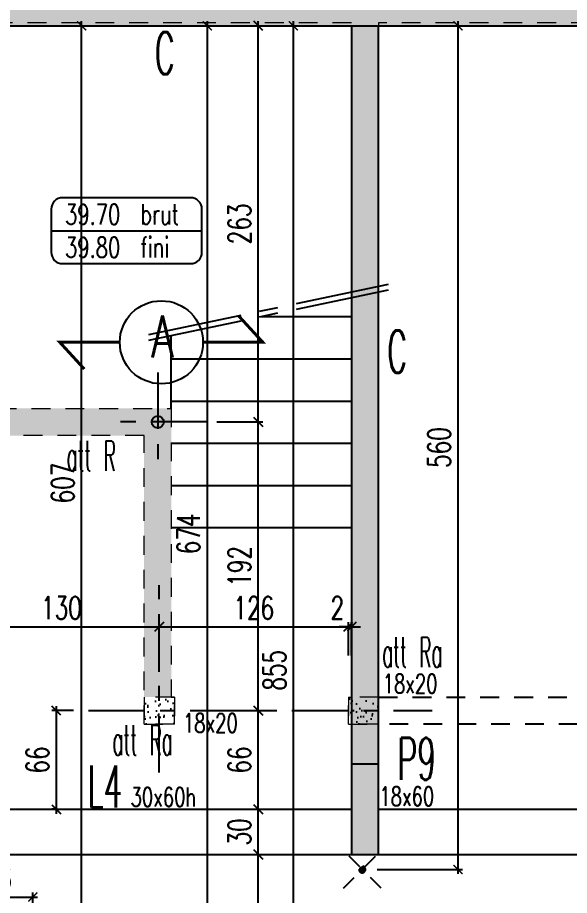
# Model space of a CAD drawing. Extents: x 308 to 787, y -199 to -146.
# Drawn here: x 359.65 to 363.32, y -168.62 to -162.8 of the extents above; entities that cross this region are included whole.
import ezdxf
from ezdxf.enums import TextEntityAlignment as Align

# ---------------------------------------------------------------- set-up
doc = ezdxf.new("R2010")
doc.units = 0
doc.header["$LTSCALE"] = 0.5
doc.header["$MEASUREMENT"] = 0
for name, pattern in [('AXES', [2, 1.25, -0.25, 0.25, -0.25]), ('AXES2', [1.125, 0.75, -0.125, 0.125, -0.125]), ('CACHE', [0.375, 0.25, -0.125]), ('CONTINU', [0]), ('DISCONTINU2', [0.375, 0.25, -0.125])]:
    doc.linetypes.add(name, pattern=pattern)
doc.layers.get('0').update_dxf_attribs({"linetype": 'CONTINUOUS'})
doc.layers.get('DEFPOINTS').update_dxf_attribs({"linetype": 'CONTINUOUS'})
for name, color, linetype in [('1_AJSA_circulv', 142, 'CONTINUOUS'), ('_ SERTI RESERVATION', 210, 'CACHE'), ('AXES', 6, 'AXES2'), ('COTATION', 7, 'CONTINUOUS'), ('ELFOATTR', 7, 'CONTINUOUS'), ('HABILLAGE', 7, 'CONTINUOUS'), ('MURS', 3, 'CONTINUOUS'), ('PLANCHER', 7, 'CONTINUOUS'), ('POCHAGE', 254, 'CONTINUOUS'), ('POTEAUX', 1, 'CONTINUOUS'), ('POUTRES', 2, 'CONTINUOUS'), ('RAID', 1, 'CONTINUOUS'), ('RDC', 7, 'DISCONTINU2'), ('REPERAGE', 4, 'CONTINUOUS'), ('REPERE-CHAI', 4, 'CONTINUOUS'), ('REPERE-POT', 4, 'CONTINUOUS'), ('REPERE-POUT', 4, 'CONTINUOUS'), ('REPERE-RAID', 4, 'CONTINUOUS'), ('TPFI cloisonsSAAD', 4, 'CONTINUOUS')]:
    doc.layers.add(name, color=color, linetype=linetype)
doc.styles.add('ROMANS8', font='romans.shx', dxfattribs={"width": 0.7})
doc.styles.get("Standard").update_dxf_attribs({"font": 'txt.shx'})
doc.dimstyles.new('COT50 cm', dxfattribs={"dimtxt": 0.15, "dimasz": 0.06, "dimexe": 0.03, "dimexo": 0.1, "dimgap": 0.05, "dimtad": 1, "dimdec": 0, "dimlfac": 100, "dimzin": 0, "dimdsep": 46, "dimtxsty": 'ROMANS8', "dimblk1": 'OBLIQUE', "dimblk2": 'OBLIQUE', "dimsah": 1, "dimcen": 0.03, "dimdle": 0.03, "dimclrt": 1, "dimadec": 0, "dimazin": 0, "dimtfac": 1, "dimtdec": 0, "dimtmove": 0, "dimatfit": 3, "dimfxl": 0, "dimtolj": 1, "dimtzin": 0, "dimlwd": -1, "dimlwe": -1, "dimarcsym": 0})
pattern_1 = [(37.5, (-513.79323, 160.44126), (-0.004409535, 0.134877664), [0, -0.1064, 0, -0.119, 0, -0.11375]), (7.5, (-513.79323, 160.44126), (0.12388437, 0.197550225), [0, -0.0574, 0, -0.0959, 0, -0.03675]), (327.5, (-513.87933, 160.44126), (0.21798993, 0.000396134), [0, -0.035, 0, -0.126, 0, -0.1645]), (317.5, (-513.87933, 160.44126), (0.21042886, 0.06143729), [0, -0.0175, 0, -0.0826, 0, -0.0945])]

# ---------------------------------------------------------------- blocks, each defined once
blk = doc.blocks.new('139')
at = {"layer": 'HABILLAGE', "color": 7}
blk.add_line((-0.6648, 0), (0.6648, 0), dxfattribs=at)
at = {"layer": 'HABILLAGE'}
blk.add_lwpolyline([(-0.5648, -0.291), (0.5648, -0.291, 0.414214), (0.6648, -0.191), (0.6648, 0.191, 0.414214), (0.5648, 0.291), (-0.5648, 0.291, 0.414214), (-0.6648, 0.191), (-0.6648, -0.191, 0.414214)], format="xyb", close=True, dxfattribs=at)
at = {"layer": 'HABILLAGE', "color": 1, "width": 0.7}
for s, p in [('brut', (0.1215, 0.054)), ('fini', (0.1215, -0.237))]:
    blk.add_text(s, height=0.18, dxfattribs=at).set_placement(p)
for tag, p in [('NIVBRUT', (-0.5425, 0.054)), ('NIVFINI', (-0.5425, -0.237))]:
    blk.add_attdef(tag, p, '', height=0.18, dxfattribs=at)
blk = doc.blocks.new('_Oblique')
at = {"layer": 'COTATION', "color": 0, "lineweight": -2}
blk.add_line((-0.5, -0.5), (0.5, 0.5), dxfattribs=at)
blk = doc.blocks.new('*D40')
at = {"layer": 'COTATION', "color": 0, "transparency": 16777216}
for p, q in [((359.2959, -160.371), (359.2959, -160.041)), ((361.8694, -160.371), (361.8694, -160.041)), ((359.2659, -160.071), (361.8994, -160.071))]:
    blk.add_line(p, q, dxfattribs=at)
at = {"layer": 'DEFPOINTS', "color": 0, "transparency": 16777216}
for p in [(361.8694, -160.071), (359.2959, -162.8513), (361.8694, -162.8513)]:
    blk.add_point(p, dxfattribs=at)
at = {"layer": 'COTATION', "color": 0, "transparency": 16777216, "xscale": 0.06, "yscale": 0.06, "zscale": 0.06, "rotation": 180}
blk.add_blockref('_Oblique', (359.2959, -160.071), dxfattribs=at)
at = {"layer": 'COTATION', "color": 0, "transparency": 16777216, "xscale": 0.06, "yscale": 0.06, "zscale": 0.06}
blk.add_blockref('_Oblique', (361.8694, -160.071), dxfattribs=at)
at = {"layer": 'COTATION', "color": 1, "transparency": 16777216, "insert": (360.5826, -159.946), "char_height": 0.15, "attachment_point": 5, "style": 'ROMANS8'}
blk.add_mtext('\\A1;257', dxfattribs=at)
blk = doc.blocks.new('*D41')
at = {"layer": 'COTATION', "color": 0, "transparency": 16777216}
for p, q in [((361.8694, -160.371), (361.8694, -160.041)), ((362.0497, -160.371), (362.0497, -160.041)), ((361.8394, -160.071), (362.0797, -160.071))]:
    blk.add_line(p, q, dxfattribs=at)
at = {"layer": 'DEFPOINTS', "color": 0, "transparency": 16777216}
for p in [(362.0497, -160.071), (361.8694, -162.8513), (362.0497, -162.8513)]:
    blk.add_point(p, dxfattribs=at)
at = {"layer": 'COTATION', "color": 0, "transparency": 16777216, "xscale": 0.06, "yscale": 0.06, "zscale": 0.06, "rotation": 180}
blk.add_blockref('_Oblique', (361.8694, -160.071), dxfattribs=at)
at = {"layer": 'COTATION', "color": 0, "transparency": 16777216, "xscale": 0.06, "yscale": 0.06, "zscale": 0.06}
blk.add_blockref('_Oblique', (362.0497, -160.071), dxfattribs=at)
at = {"layer": 'COTATION', "color": 1, "transparency": 16777216, "insert": (361.9595, -159.946), "char_height": 0.15, "attachment_point": 5, "style": 'ROMANS8'}
blk.add_mtext('\\A1;18', dxfattribs=at)
blk = doc.blocks.new('*D275')
at = {"layer": 'COTATION', "color": 0, "transparency": 16777216}
for p, q in [((361.2505, -173.5163), (361.2505, -168.3213)), ((360.9882, -168.3513), (361.2805, -168.3513)), ((360.8078, -173.4863), (361.2805, -173.4863))]:
    blk.add_line(p, q, dxfattribs=at)
at = {"layer": 'DEFPOINTS', "color": 0, "transparency": 16777216}
for p in [(360.8882, -168.3513), (361.2505, -168.3513), (360.7078, -173.4863)]:
    blk.add_point(p, dxfattribs=at)
at = {"layer": 'COTATION', "color": 0, "transparency": 16777216, "xscale": 0.06, "yscale": 0.06, "zscale": 0.06}
for p, rotation in [((361.2505, -168.3513), 90), ((361.2505, -173.4863), 270)]:
    blk.add_blockref('_Oblique', p, dxfattribs=dict(at, rotation=rotation))
at = {"layer": 'COTATION', "color": 1, "transparency": 16777216, "insert": (361.1255, -170.9188), "char_height": 0.15, "attachment_point": 5, "rotation": 90, "style": 'ROMANS8'}
blk.add_mtext('\\A1;513', dxfattribs=at)
blk = doc.blocks.new('*D276')
at = {"layer": 'COTATION', "color": 0, "transparency": 16777216}
for p, q in [((361.2505, -168.3813), (361.2505, -168.0213)), ((360.9882, -168.0513), (361.2805, -168.0513)), ((360.9882, -168.3513), (361.2805, -168.3513))]:
    blk.add_line(p, q, dxfattribs=at)
at = {"layer": 'DEFPOINTS', "color": 0, "transparency": 16777216}
for p in [(360.8882, -168.0513), (361.2505, -168.0513), (360.8882, -168.3513)]:
    blk.add_point(p, dxfattribs=at)
at = {"layer": 'COTATION', "color": 0, "transparency": 16777216, "xscale": 0.06, "yscale": 0.06, "zscale": 0.06}
for p, rotation in [((361.2505, -168.0513), 90), ((361.2505, -168.3513), 270)]:
    blk.add_blockref('_Oblique', p, dxfattribs=dict(at, rotation=rotation))
at = {"layer": 'COTATION', "color": 1, "transparency": 16777216, "insert": (361.1255, -168.2013), "char_height": 0.15, "attachment_point": 5, "rotation": 90, "style": 'ROMANS8'}
blk.add_mtext('\\A1;30', dxfattribs=at)
blk = doc.blocks.new('*D277')
at = {"layer": 'COTATION', "color": 0, "transparency": 16777216}
for p, q in [((360.846, -167.3963), (361.2805, -167.3963)), ((361.2505, -168.0813), (361.2505, -167.3663)), ((360.9882, -168.0513), (361.2805, -168.0513))]:
    blk.add_line(p, q, dxfattribs=at)
at = {"layer": 'DEFPOINTS', "color": 0, "transparency": 16777216}
for p in [(360.746, -167.3963), (361.2505, -167.3963), (360.8882, -168.0513)]:
    blk.add_point(p, dxfattribs=at)
at = {"layer": 'COTATION', "color": 0, "transparency": 16777216, "xscale": 0.06, "yscale": 0.06, "zscale": 0.06}
for p, rotation in [((361.2505, -167.3963), 90), ((361.2505, -168.0513), 270)]:
    blk.add_blockref('_Oblique', p, dxfattribs=dict(at, rotation=rotation))
at = {"layer": 'COTATION', "color": 1, "transparency": 16777216, "insert": (361.1255, -167.7238), "char_height": 0.15, "attachment_point": 5, "rotation": 90, "style": 'ROMANS8'}
blk.add_mtext('\\A1;66', dxfattribs=at)
blk = doc.blocks.new('*D278')
at = {"layer": 'COTATION', "color": 0, "transparency": 16777216}
for p, q in [((361.2505, -167.4263), (361.2505, -165.4505)), ((360.9757, -165.4805), (361.2805, -165.4805)), ((360.846, -167.3963), (361.2805, -167.3963))]:
    blk.add_line(p, q, dxfattribs=at)
at = {"layer": 'DEFPOINTS', "color": 0, "transparency": 16777216}
for p in [(360.8757, -165.4805), (361.2505, -165.4805), (360.746, -167.3963)]:
    blk.add_point(p, dxfattribs=at)
at = {"layer": 'COTATION', "color": 0, "transparency": 16777216, "xscale": 0.06, "yscale": 0.06, "zscale": 0.06}
for p, rotation in [((361.2505, -165.4805), 90), ((361.2505, -167.3963), 270)]:
    blk.add_blockref('_Oblique', p, dxfattribs=dict(at, rotation=rotation))
at = {"layer": 'COTATION', "color": 1, "transparency": 16777216, "insert": (361.1255, -166.4384), "char_height": 0.15, "attachment_point": 5, "rotation": 90, "style": 'ROMANS8'}
blk.add_mtext('\\A1;192', dxfattribs=at)
blk = doc.blocks.new('*D279')
at = {"layer": 'COTATION', "color": 0, "transparency": 16777216}
for p, q in [((361.0347, -162.8513), (361.2805, -162.8513)), ((361.2505, -165.5105), (361.2505, -162.8213)), ((360.9757, -165.4805), (361.2805, -165.4805))]:
    blk.add_line(p, q, dxfattribs=at)
at = {"layer": 'DEFPOINTS', "color": 0, "transparency": 16777216}
for p in [(360.9347, -162.8513), (361.2505, -162.8513), (360.8757, -165.4805)]:
    blk.add_point(p, dxfattribs=at)
at = {"layer": 'COTATION', "color": 0, "transparency": 16777216, "xscale": 0.06, "yscale": 0.06, "zscale": 0.06}
for p, rotation in [((361.2505, -162.8513), 90), ((361.2505, -165.4805), 270)]:
    blk.add_blockref('_Oblique', p, dxfattribs=dict(at, rotation=rotation))
at = {"layer": 'COTATION', "color": 1, "transparency": 16777216, "insert": (361.1255, -164.1659), "char_height": 0.15, "attachment_point": 5, "rotation": 90, "style": 'ROMANS8'}
blk.add_mtext('\\A1;263', dxfattribs=at)
blk = doc.blocks.new('*D569')
at = {"layer": 'COTATION', "color": 0, "transparency": 16777216}
for p, q in [((362.0496, -169.346), (362.0496, -170.376)), ((367.9522, -169.8896), (367.9522, -170.376)), ((367.9822, -170.346), (362.0196, -170.346))]:
    blk.add_line(p, q, dxfattribs=at)
at = {"layer": 'DEFPOINTS', "color": 0, "transparency": 16777216}
for p in [(362.0496, -168.3513), (367.9522, -169.7896), (362.0496, -170.346)]:
    blk.add_point(p, dxfattribs=at)
at = {"layer": 'COTATION', "color": 0, "transparency": 16777216, "xscale": 0.06, "yscale": 0.06, "zscale": 0.06, "rotation": 180}
blk.add_blockref('_Oblique', (362.0496, -170.346), dxfattribs=at)
at = {"layer": 'COTATION', "color": 0, "transparency": 16777216, "xscale": 0.06, "yscale": 0.06, "zscale": 0.06}
blk.add_blockref('_Oblique', (367.9522, -170.346), dxfattribs=at)
at = {"layer": 'COTATION', "color": 1, "transparency": 16777216, "insert": (365.0009, -170.221), "char_height": 0.15, "attachment_point": 5, "style": 'ROMANS8'}
blk.add_mtext('\\A1;590', dxfattribs=at)
blk = doc.blocks.new('*D570')
at = {"layer": 'COTATION', "color": 0, "transparency": 16777216}
for p, q in [((361.8697, -169.346), (361.8697, -170.376)), ((362.0496, -169.346), (362.0496, -170.376)), ((362.0796, -170.346), (361.8397, -170.346))]:
    blk.add_line(p, q, dxfattribs=at)
at = {"layer": 'DEFPOINTS', "color": 0, "transparency": 16777216}
for p in [(361.8697, -168.3513), (362.0496, -168.3513), (361.8697, -170.346)]:
    blk.add_point(p, dxfattribs=at)
at = {"layer": 'COTATION', "color": 0, "transparency": 16777216, "xscale": 0.06, "yscale": 0.06, "zscale": 0.06, "rotation": 180}
blk.add_blockref('_Oblique', (361.8697, -170.346), dxfattribs=at)
at = {"layer": 'COTATION', "color": 0, "transparency": 16777216, "xscale": 0.06, "yscale": 0.06, "zscale": 0.06}
blk.add_blockref('_Oblique', (362.0496, -170.346), dxfattribs=at)
at = {"layer": 'COTATION', "color": 1, "transparency": 16777216, "insert": (361.9597, -170.221), "char_height": 0.15, "attachment_point": 5, "style": 'ROMANS8'}
blk.add_mtext('\\A1;18', dxfattribs=at)
blk = doc.blocks.new('*D571')
at = {"layer": 'COTATION', "color": 0, "transparency": 16777216}
for p, q in [((359.2959, -169.346), (359.2959, -170.376)), ((361.8697, -169.346), (361.8697, -170.376)), ((361.8997, -170.346), (359.2659, -170.346))]:
    blk.add_line(p, q, dxfattribs=at)
at = {"layer": 'DEFPOINTS', "color": 0, "transparency": 16777216}
for p in [(359.2959, -168.3513), (361.8697, -168.3513), (359.2959, -170.346)]:
    blk.add_point(p, dxfattribs=at)
at = {"layer": 'COTATION', "color": 0, "transparency": 16777216, "xscale": 0.06, "yscale": 0.06, "zscale": 0.06, "rotation": 180}
blk.add_blockref('_Oblique', (359.2959, -170.346), dxfattribs=at)
at = {"layer": 'COTATION', "color": 0, "transparency": 16777216, "xscale": 0.06, "yscale": 0.06, "zscale": 0.06}
blk.add_blockref('_Oblique', (361.8697, -170.346), dxfattribs=at)
at = {"layer": 'COTATION', "color": 1, "transparency": 16777216, "insert": (360.5828, -170.221), "char_height": 0.15, "attachment_point": 5, "style": 'ROMANS8'}
blk.add_mtext('\\A1;257', dxfattribs=at)
blk = doc.blocks.new('*D574')
at = {"layer": 'COTATION', "color": 0, "transparency": 16777216}
for p, q in [((359.2959, -166.8398), (359.2959, -166.8098)), ((360.5932, -167.1398), (360.5932, -166.8098)), ((359.2659, -166.8398), (360.6232, -166.8398))]:
    blk.add_line(p, q, dxfattribs=at)
at = {"layer": 'DEFPOINTS', "color": 0, "transparency": 16777216}
for p in [(360.5932, -166.8398), (359.2959, -166.9282), (360.5932, -167.3063)]:
    blk.add_point(p, dxfattribs=at)
at = {"layer": 'COTATION', "color": 0, "transparency": 16777216, "xscale": 0.06, "yscale": 0.06, "zscale": 0.06, "rotation": 180}
blk.add_blockref('_Oblique', (359.2959, -166.8398), dxfattribs=at)
at = {"layer": 'COTATION', "color": 0, "transparency": 16777216, "xscale": 0.06, "yscale": 0.06, "zscale": 0.06}
blk.add_blockref('_Oblique', (360.5932, -166.8398), dxfattribs=at)
at = {"layer": 'COTATION', "color": 1, "transparency": 16777216, "insert": (359.9446, -166.7148), "char_height": 0.15, "attachment_point": 5, "style": 'ROMANS8'}
blk.add_mtext('\\A1;130', dxfattribs=at)
blk = doc.blocks.new('*D575')
at = {"layer": 'COTATION', "color": 0, "transparency": 16777216}
for p, q in [((360.5932, -167.1398), (360.5932, -166.8098)), ((361.8487, -167.0306), (361.8487, -166.8098)), ((360.5632, -166.8398), (361.8787, -166.8398))]:
    blk.add_line(p, q, dxfattribs=at)
at = {"layer": 'DEFPOINTS', "color": 0, "transparency": 16777216}
for p in [(361.8487, -166.8398), (361.8487, -167.1306), (360.5932, -167.3063)]:
    blk.add_point(p, dxfattribs=at)
at = {"layer": 'COTATION', "color": 0, "transparency": 16777216, "xscale": 0.06, "yscale": 0.06, "zscale": 0.06, "rotation": 180}
blk.add_blockref('_Oblique', (360.5932, -166.8398), dxfattribs=at)
at = {"layer": 'COTATION', "color": 0, "transparency": 16777216, "xscale": 0.06, "yscale": 0.06, "zscale": 0.06}
blk.add_blockref('_Oblique', (361.8487, -166.8398), dxfattribs=at)
at = {"layer": 'COTATION', "color": 1, "transparency": 16777216, "insert": (361.221, -166.7148), "char_height": 0.15, "attachment_point": 5, "style": 'ROMANS8'}
blk.add_mtext('\\A1;126', dxfattribs=at)
blk = doc.blocks.new('*D576')
at = {"layer": 'COTATION', "color": 0, "transparency": 16777216}
for p, q in [((361.8487, -167.0306), (361.8487, -166.8098)), ((361.8697, -167.0306), (361.8697, -166.8098)), ((361.8487, -166.8398), (361.7887, -166.8398)), ((361.8487, -166.8398), (361.8697, -166.8398)), ((361.8697, -166.8398), (361.9297, -166.8398))]:
    blk.add_line(p, q, dxfattribs=at)
at = {"layer": 'DEFPOINTS', "color": 0, "transparency": 16777216}
for p in [(361.8697, -166.8398), (361.8487, -167.1306), (361.8697, -167.1306)]:
    blk.add_point(p, dxfattribs=at)
at = {"layer": 'COTATION', "color": 0, "transparency": 16777216, "xscale": 0.06, "yscale": 0.06, "zscale": 0.06}
blk.add_blockref('_Oblique', (361.8487, -166.8398), dxfattribs=at)
at = {"layer": 'COTATION', "color": 0, "transparency": 16777216, "xscale": 0.06, "yscale": 0.06, "zscale": 0.06, "rotation": 180}
blk.add_blockref('_Oblique', (361.8697, -166.8398), dxfattribs=at)
at = {"layer": 'COTATION', "color": 1, "transparency": 16777216, "insert": (361.7752, -166.7148), "char_height": 0.15, "attachment_point": 5, "style": 'ROMANS8'}
blk.add_mtext('\\A1;2', dxfattribs=at)
blk = doc.blocks.new('A$C6B096A38')
at = {"layer": 'POCHAGE'}
h = blk.add_hatch(dxfattribs=at)
h.set_pattern_fill('AR-SAND', color=0, scale=0.07)
h.set_pattern_definition(pattern_1)
h.paths.add_polyline_path([(28.9369, -2.21), (15.7638, -2.21), (9.42, -2.21), (9.42, -2.39), (13.0197, -2.39), (13.0197, -5.2993), (13.1997, -5.2993), (13.1997, -5.1293), (14.397, -5.1293), (14.397, -6.865), (14.577, -6.865), (14.577, -4.9493), (13.1997, -4.9493), (13.1997, -2.39), (15.7735, -2.39), (15.7735, -6.865), (15.9535, -6.865), (15.9535, -2.39), (21.857, -2.39), (21.857, -7.07), (22.0369, -7.07), (22.0375, -2.4101), (23.6379, -2.4101), (23.6373, -4.3102), (23.818, -4.3102), (23.818, -2.39), (25.7556, -2.3901), (25.7556, -4.8004), (25.9357, -4.8004), (25.9357, -2.41), (28.7769, -2.41), (28.7769, -8.975), (28.9369, -8.975)])
h = blk.add_hatch(dxfattribs=at)
h.set_pattern_fill('AR-SAND', color=0, scale=0.07)
h.set_pattern_definition([(37.5, (-484.85621, 158.23126), (-0.004409535, 0.134877664), [0, -0.1064, 0, -0.119, 0, -0.11375]), (7.5, (-484.85621, 158.23126), (0.12388437, 0.197550225), [0, -0.0574, 0, -0.0959, 0, -0.03675]), (327.5, (-484.94231, 158.23126), (0.21798993, 0.000396134), [0, -0.035, 0, -0.126, 0, -0.1645]), (317.5, (-484.94231, 158.23126), (0.21042886, 0.06143729), [0, -0.0175, 0, -0.0826, 0, -0.0945])])
h.paths.add_polyline_path([(14.5978, -6.865), (14.397, -6.865), (14.397, -7.045), (14.5978, -7.045)])
h = blk.add_hatch(dxfattribs=at)
h.set_pattern_fill('AR-SAND', color=0, scale=0.07)
h.set_pattern_definition(pattern_1)
h.paths.add_polyline_path([(14.5978, -6.865), (14.577, -6.865), (14.3971, -6.865), (14.3971, -7.045), (14.5978, -7.045)])
h = blk.add_hatch(dxfattribs=at)
h.set_pattern_fill('AR-SAND', color=0, scale=0.07)
h.set_pattern_definition(pattern_1)
h.paths.add_polyline_path([(15.9535, -6.865), (15.7735, -6.865), (15.7735, -6.865), (15.7528, -6.865), (15.7528, -7.045), (15.9535, -7.045)])
h = blk.add_hatch(dxfattribs=at)
h.set_pattern_fill('AR-SAND', color=0, scale=0.07)
h.set_pattern_definition([(37.5, (-484.86064, 158.23126), (-0.004409535, 0.134877664), [0, -0.1064, 0, -0.119, 0, -0.11375]), (7.5, (-484.86064, 158.23126), (0.12388437, 0.197550225), [0, -0.0574, 0, -0.0959, 0, -0.03675]), (327.5, (-484.94674, 158.23126), (0.21798993, 0.000396134), [0, -0.035, 0, -0.126, 0, -0.1645]), (317.5, (-484.94674, 158.23126), (0.21042886, 0.06143729), [0, -0.0175, 0, -0.0826, 0, -0.0945])])
h.paths.add_polyline_path([(15.7528, -7.045), (15.9535, -7.045), (15.9535, -6.865), (15.7528, -6.865)])
at = {"layer": 'AXES', "color": 1}
for p, q in [((14.4872, -4.7104), (14.4872, -5.3681)), ((14.8161, -5.0393), (14.1583, -5.0393))]:
    blk.add_line(p, q, dxfattribs=at)
at = {"layer": 'RAID'}
blk.add_circle((14.4872, -5.0393), 0.04, dxfattribs=at)
at = {"layer": 'RDC', "linetype": 'CACHE', "lineweight": 15}
blk.add_lwpolyline([(21.857, -2.39), (15.9535, -2.39), (15.9535, -7.045), (15.7528, -7.045), (15.7528, -6.865), (15.7735, -6.865), (15.7735, -2.39), (13.1997, -2.39), (13.1997, -4.9493), (14.577, -4.9493), (14.577, -6.865), (14.5978, -6.865), (14.5978, -7.045), (14.397, -7.045), (14.397, -5.1293), (13.1997, -5.1293), (13.1997, -5.2993), (13.0197, -5.2993), (13.0197, -2.39), (9.42, -2.39), (9.42, -2.21), (15.7638, -2.21), (28.9369, -2.21)], dxfattribs=at)
at = {"layer": 'RDC', "color": 1, "linetype": 'CACHE', "lineweight": 15}
for points in [[(14.397, -6.865), (14.397, -7.045), (14.5978, -7.045), (14.5978, -6.865)], [(15.7528, -6.865), (15.7528, -7.045), (15.9535, -7.045), (15.9535, -6.865)]]:
    blk.add_lwpolyline(points, close=True, dxfattribs=at)
blk = doc.blocks.new('Ldouille')
h = blk.add_hatch(color=256)
h.dxf.hatch_style = 1
h.paths.add_polyline_path([(8.8, 0, 1), (-8.8, 0, 1)])
for p, q in [((-50, 50), (50, -50)), ((50, 50), (-50, -50))]:
    blk.add_line(p, q)
blk.add_circle((0, 0), 8.82)
at = {"layer": 'ELFOATTR', "flags": 11}
for tag, p in [('LUM', (45.3, -4.4, 0)), ('NOM', (45.3, -21.2, 0))]:
    blk.add_attdef(tag, p, '', height=10, dxfattribs=at)
blk = doc.blocks.new('_ArchTick')
at = {"color": 0, "linetype": 'ByBlock', "const_width": 0.15}
blk.add_lwpolyline([(-0.5, -0.5), (0.5, 0.5)], dxfattribs=at)
blk = doc.blocks.new('*D1063')
at = {"layer": '_ SERTI RESERVATION', "color": 0, "linetype": 'CONTINU', "transparency": 16777216}
for p, q in [((359.2959, -167.9926), (359.2959, -168.6634)), ((359.7547, -168.8207), (359.7547, -168.6034)), ((359.2659, -168.6334), (359.7847, -168.6334))]:
    blk.add_line(p, q, dxfattribs=at)
at = {"layer": 'DEFPOINTS', "color": 0, "linetype": 'CONTINU', "transparency": 16777216}
for p in [(359.2959, -167.8926), (359.7547, -168.6334), (359.7547, -168.9207)]:
    blk.add_point(p, dxfattribs=at)
at = {"layer": '_ SERTI RESERVATION', "color": 0, "linetype": 'CONTINU', "transparency": 16777216, "xscale": 0.06, "yscale": 0.06, "zscale": 0.06, "rotation": 180}
blk.add_blockref('_ArchTick', (359.2959, -168.6334), dxfattribs=at)
at = {"layer": '_ SERTI RESERVATION', "color": 0, "linetype": 'CONTINU', "transparency": 16777216, "xscale": 0.06, "yscale": 0.06, "zscale": 0.06}
blk.add_blockref('_ArchTick', (359.7547, -168.6334), dxfattribs=at)
at = {"layer": '_ SERTI RESERVATION', "linetype": 'CONTINU', "transparency": 16777216, "insert": (359.5253, -168.5084), "char_height": 0.15, "attachment_point": 5, "style": 'ROMANS8'}
blk.add_mtext('\\A1;46', dxfattribs=at)
blk = doc.blocks.new('*D1064')
at = {"layer": '_ SERTI RESERVATION', "color": 0, "linetype": 'CONTINU', "transparency": 16777216}
for p, q in [((359.8547, -162.8513), (360.1079, -162.8513)), ((360.0779, -168.9507), (360.0779, -162.8213)), ((359.8547, -168.9207), (360.1079, -168.9207))]:
    blk.add_line(p, q, dxfattribs=at)
at = {"layer": 'DEFPOINTS', "color": 0, "linetype": 'CONTINU', "transparency": 16777216}
for p in [(359.7547, -162.8513), (360.0779, -162.8513), (359.7547, -168.9207)]:
    blk.add_point(p, dxfattribs=at)
at = {"layer": '_ SERTI RESERVATION', "color": 0, "linetype": 'CONTINU', "transparency": 16777216, "xscale": 0.06, "yscale": 0.06, "zscale": 0.06}
for p, rotation in [((360.0779, -162.8513), 90), ((360.0779, -168.9207), 270)]:
    blk.add_blockref('_ArchTick', p, dxfattribs=dict(at, rotation=rotation))
at = {"layer": '_ SERTI RESERVATION', "linetype": 'CONTINU', "transparency": 16777216, "insert": (359.9529, -165.886), "char_height": 0.15, "attachment_point": 5, "rotation": 90, "style": 'ROMANS8'}
blk.add_mtext('\\A1;607', dxfattribs=at)
blk = doc.blocks.new('*D1065')
at = {"layer": '_ SERTI RESERVATION', "color": 0, "linetype": 'CONTINU', "transparency": 16777216}
for p, q in [((359.3959, -162.8513), (360.9428, -162.8513)), ((360.9128, -169.6251), (360.9128, -162.8213)), ((359.6355, -169.5951), (360.9428, -169.5951))]:
    blk.add_line(p, q, dxfattribs=at)
at = {"layer": 'DEFPOINTS', "color": 0, "linetype": 'CONTINU', "transparency": 16777216}
for p in [(359.2959, -162.8513), (360.9128, -162.8513), (359.5355, -169.5951)]:
    blk.add_point(p, dxfattribs=at)
at = {"layer": '_ SERTI RESERVATION', "color": 0, "linetype": 'CONTINU', "transparency": 16777216, "xscale": 0.06, "yscale": 0.06, "zscale": 0.06}
for p, rotation in [((360.9128, -162.8513), 90), ((360.9128, -169.5951), 270)]:
    blk.add_blockref('_ArchTick', p, dxfattribs=dict(at, rotation=rotation))
at = {"layer": '_ SERTI RESERVATION', "linetype": 'CONTINU', "transparency": 16777216, "insert": (360.7878, -166.2232), "char_height": 0.15, "attachment_point": 5, "rotation": 90, "style": 'ROMANS8'}
blk.add_mtext('\\A1;674', dxfattribs=at)
blk = doc.blocks.new('*D1068')
at = {"layer": '_ SERTI RESERVATION', "color": 0, "linetype": 'CONTINU', "transparency": 16777216}
for p, q in [((361.2627, -162.8513), (361.5138, -162.8513)), ((361.4838, -171.4362), (361.4838, -162.8213)), ((361.1011, -171.4062), (361.5138, -171.4062))]:
    blk.add_line(p, q, dxfattribs=at)
at = {"layer": 'DEFPOINTS', "color": 0, "linetype": 'CONTINU', "transparency": 16777216}
for p in [(361.1627, -162.8513), (361.4838, -162.8513), (361.0011, -171.4062)]:
    blk.add_point(p, dxfattribs=at)
at = {"layer": '_ SERTI RESERVATION', "color": 0, "linetype": 'CONTINU', "transparency": 16777216, "xscale": 0.06, "yscale": 0.06, "zscale": 0.06}
for p, rotation in [((361.4838, -162.8513), 90), ((361.4838, -171.4062), 270)]:
    blk.add_blockref('_ArchTick', p, dxfattribs=dict(at, rotation=rotation))
at = {"layer": '_ SERTI RESERVATION', "linetype": 'CONTINU', "transparency": 16777216, "insert": (361.3588, -167.1287), "char_height": 0.15, "attachment_point": 5, "rotation": 90, "style": 'ROMANS8'}
blk.add_mtext('\\A1;855', dxfattribs=at)
blk = doc.blocks.new('*D1074')
at = {"layer": '_ SERTI RESERVATION', "color": 0, "linetype": 'CONTINU', "transparency": 16777216}
for p, q in [((362.1497, -162.8513), (362.6065, -162.8513)), ((362.5765, -168.4802), (362.5765, -162.8213)), ((362.0406, -168.4502), (362.6065, -168.4502))]:
    blk.add_line(p, q, dxfattribs=at)
at = {"layer": 'DEFPOINTS', "color": 0, "linetype": 'CONTINU', "transparency": 16777216}
for p in [(362.0497, -162.8513), (362.5765, -162.8513), (361.9406, -168.4502)]:
    blk.add_point(p, dxfattribs=at)
at = {"layer": '_ SERTI RESERVATION', "color": 0, "linetype": 'CONTINU', "transparency": 16777216, "xscale": 0.06, "yscale": 0.06, "zscale": 0.06}
for p, rotation in [((362.5765, -162.8513), 90), ((362.5765, -168.4502), 270)]:
    blk.add_blockref('_ArchTick', p, dxfattribs=dict(at, rotation=rotation))
at = {"layer": '_ SERTI RESERVATION', "linetype": 'CONTINU', "transparency": 16777216, "insert": (362.4515, -165.6507), "char_height": 0.15, "attachment_point": 5, "rotation": 90, "style": 'ROMANS8'}
blk.add_mtext('\\A1;560', dxfattribs=at)
blk = doc.blocks.new('*D1260')
at = {"layer": 'COTATION', "color": 0, "transparency": 16777216}
for p, q in [((360.0234, -167.3963), (359.8805, -167.3963)), ((359.9105, -168.0813), (359.9105, -167.3663)), ((359.9105, -168.0513), (359.8805, -168.0513))]:
    blk.add_line(p, q, dxfattribs=at)
at = {"layer": 'DEFPOINTS', "color": 0, "transparency": 16777216}
for p in [(359.9105, -167.3963), (360.1234, -167.3963), (359.9469, -168.0513)]:
    blk.add_point(p, dxfattribs=at)
at = {"layer": 'COTATION', "color": 0, "transparency": 16777216, "xscale": 0.06, "yscale": 0.06, "zscale": 0.06}
for p, rotation in [((359.9105, -167.3963), 90), ((359.9105, -168.0513), 270)]:
    blk.add_blockref('_Oblique', p, dxfattribs=dict(at, rotation=rotation))
at = {"layer": 'COTATION', "color": 1, "transparency": 16777216, "insert": (359.7855, -167.7238), "char_height": 0.15, "attachment_point": 5, "rotation": 90, "style": 'ROMANS8'}
blk.add_mtext('\\A1;66', dxfattribs=at)

msp = doc.modelspace()

# ---------------------------------------------------------------- hatches: boundary and pattern name
at = {"layer": 'POCHAGE'}
for points in [[(374.873, -162.8514), (374.873, -169.1709), (373.5228, -169.1709), (373.5228, -167.6074), (373.3423, -167.6074), (373.3428, -169.171), (372.898, -169.1709), (372.898, -169.3513), (375.033, -169.3512), (375.033, -162.6513), (353.2359, -162.6513), (353.2359, -160.4413), (346.1362, -160.4413), (346.1362, -160.6413), (353.0362, -160.6413), (353.0355, -167.7513), (353.2362, -167.7513), (353.2362, -162.8513)], [(361.8697, -168.3513), (362.0496, -168.3513), (362.0497, -162.8513), (361.8697, -162.8513)]]:
    msp.add_hatch(color=256, dxfattribs=at).paths.add_polyline_path(points)
at = {"layer": 'POTEAUX'}
h = msp.add_hatch(color=256, dxfattribs=at)
h.dxf.hatch_style = 1
h.paths.add_polyline_path([(362.0496, -167.7513), (361.8697, -167.7514), (361.8697, -168.3513), (362.0496, -168.3513)])

# ---------------------------------------------------------------- linework, layer by layer
at = {"layer": '1_AJSA_circulv', "linetype": 'AXES'}
for p, q in [((362.1132, -164.5675), (360.4796, -164.9111)), ((362.1132, -164.6046), (360.4796, -164.9482))]:
    msp.add_line(p, q, dxfattribs=at)
at = {"layer": '1_AJSA_circulv', "ltscale": 10}
for p, q in [((361.2732, -164.7813), (361.8694, -164.7813)), ((360.6728, -165.3905), (360.6728, -164.9075)), ((360.673, -165.0613), (361.8694, -165.0613)), ((360.673, -165.3413), (361.8694, -165.3413)), ((360.673, -165.6213), (361.8694, -165.6213)), ((360.673, -165.9013), (361.8694, -165.9013)), ((360.673, -166.1813), (361.8694, -166.1813))]:
    msp.add_line(p, q, dxfattribs=at)
at = {"layer": 'AXES', "color": 1}
for p, q in [((360.5932, -167.8069), (360.5932, -166.5644)), ((360.1234, -167.3963), (362.4038, -167.3963))]:
    msp.add_line(p, q, dxfattribs=at)
at = {"layer": 'MURS'}
for points in [[(353.2362, -162.8513), (374.873, -162.8514), (374.873, -169.1709), (373.5228, -169.1709), (373.5228, -167.6074), (373.3423, -167.6074), (373.3428, -169.171), (372.898, -169.171), (372.898, -169.3513), (375.033, -169.3512), (375.033, -162.6513)], [(361.8697, -162.8513), (361.8697, -168.3513), (362.0496, -168.3513), (362.0497, -162.8513)]]:
    msp.add_lwpolyline(points, dxfattribs=at)
at = {"layer": 'PLANCHER', "color": 1, "const_width": 0.02}
for points in [[(360.8831, -164.9518), (361.2811, -164.9518), (361.1188, -164.7746)], [(360.3317, -164.9518), (359.9336, -164.9518), (360.0959, -165.129)]]:
    msp.add_lwpolyline(points, dxfattribs=at)
at = {"layer": 'PLANCHER', "color": 1}
msp.add_circle((360.6074, -164.9518), 0.2757, dxfattribs=at)
at = {"layer": 'POTEAUX'}
msp.add_lwpolyline([(362.0496, -167.7513), (361.8697, -167.7514), (361.8697, -168.3513), (362.0496, -168.3513)], close=True, dxfattribs=at)
at = {"layer": 'POUTRES'}
for p, q in [((359.2959, -168.0513), (361.8697, -168.0513)), ((362.0496, -168.0513), (367.9527, -168.0513)), ((353.2362, -168.3513), (367.9526, -168.3513))]:
    msp.add_line(p, q, dxfattribs=at)
at = {"layer": 'TPFI cloisonsSAAD', "linetype": 'CACHE'}
msp.add_lwpolyline([(362.0496, -167.3063), (364.4964, -167.3063), (364.4964, -167.4863), (362.0496, -167.4863)], close=True, dxfattribs=at)

# ---------------------------------------------------------------- block references
at = {"layer": '_ SERTI RESERVATION', "xscale": -0.002500000019839044, "yscale": 0.002500000019839044, "zscale": 0.003999999999999999, "rotation": 180}
msp.add_blockref('Ldouille', (361.9406, -168.4502), dxfattribs=at)
at = {"layer": 'HABILLAGE', "color": 1, "xscale": 0.7521624, "yscale": 0.7521624, "zscale": 0.7521624}
msp.add_blockref('139', (360.3767, -164.2108), dxfattribs=at).add_auto_attribs({'NIVBRUT': '39.70', 'NIVFINI': '39.80'})
at = {"layer": 'RDC'}
msp.add_blockref('A$C6B096A38', (346.0959, -160.4413), dxfattribs=at)

# ---------------------------------------------------------------- texts
at = {"layer": 'PLANCHER', "color": 1, "width": 0.7}
msp.add_text('A', height=0.28, dxfattribs=at).set_placement((360.6152, -164.9131), align=Align.MIDDLE)
at = {"layer": 'REPERAGE', "color": 1, "style": 'ROMANS8', "width": 0.7}
msp.add_text(' 30x60h', height=0.125, dxfattribs=at).set_placement((360.3432, -168.032))
at = {"layer": 'REPERE-CHAI', "color": 4, "width": 0.519}
for p in [(360.5645, -163.1726), (362.1069, -165.1533)]:
    msp.add_text('C', height=0.28, dxfattribs=at).set_placement(p)
at = {"layer": 'REPERE-POT', "color": 4, "width": 0.519}
msp.add_text('P9', height=0.28, dxfattribs=at).set_placement((362.1747, -167.8558))
at = {"layer": 'REPERE-POT', "color": 1, "style": 'ROMANS8', "width": 0.7}
msp.add_text('18x60', height=0.125, dxfattribs=at).set_placement((362.0545, -168.0273))
at = {"layer": 'REPERE-POUT', "width": 0.519}
msp.add_text('L4', height=0.28, dxfattribs=at).set_placement((360.1187, -168.0397))
at = {"layer": 'REPERE-RAID', "color": 4, "width": 0.45}
for s, p in [('att R', (359.9772, -165.8051)), ('att Ra', (362.0722, -167.1088)), ('att Ra', (360.2819, -167.692))]:
    msp.add_text(s, height=0.2, dxfattribs=at).set_placement(p)
at = {"layer": 'REPERE-RAID', "color": 1, "style": 'ROMANS8', "width": 0.7}
for p in [(362.0765, -167.2799), (360.7508, -167.5412)]:
    msp.add_text('18x20', height=0.125, dxfattribs=at).set_placement(p)

# ---------------------------------------------------------------- dimensions: what is measured, and where the dimension line sits
at = {"layer": '_ SERTI RESERVATION', "linetype": 'CONTINU'}
for base, p1, p2, picture, middle in [((360.9128, -162.8513), (359.5355, -169.5951), (359.2959, -162.8513), '*D1065', (360.7878, -166.2232)), ((360.0779, -162.8513), (359.7547, -168.9207), (359.7547, -162.8513), '*D1064', (359.9529, -165.886)), ((361.4838, -162.8513), (361.0011, -171.4062), (361.1627, -162.8513), '*D1068', (361.3588, -167.1287)), ((362.5765, -162.8513), (361.9406, -168.4502), (362.0497, -162.8513), '*D1074', (362.4515, -165.6507))]:
    dim = msp.add_linear_dim(base=base, p1=p1, p2=p2, angle=90, dimstyle='COT50 cm', override={"dimblk": 'ArchTick', "dimsah": 0, "dimclrt": 256, "dimfxl": 3}, dxfattribs=at)
    dim.commit()
    dim.dimension.update_dxf_attribs({"geometry": picture, "text_midpoint": middle})
dim = msp.add_linear_dim(base=(359.7547, -168.6334), p1=(359.2959, -167.8926), p2=(359.7547, -168.9207), dimstyle='COT50 cm', override={"dimblk": 'ArchTick', "dimsah": 0, "dimclrt": 256, "dimfxl": 3}, dxfattribs=at)
dim.commit()
dim.dimension.update_dxf_attribs({"geometry": '*D1063', "text_midpoint": (359.5253, -168.5084)})
at = {"layer": 'COTATION'}
for base, p1, p2, override, picture, middle in [((361.8694, -160.071), (359.2959, -162.8513), (361.8694, -162.8513), {"dimtmove": 1, "dimfxl": 0.3, "dimfxlon": 1}, '*D40', (360.5826, -159.946)), ((360.5932, -166.8398), (359.2959, -166.9282), (360.5932, -167.3063), {"dimfxl": 0.3}, '*D574', (359.9446, -166.7148)), ((361.8487, -166.8398), (360.5932, -167.3063), (361.8487, -167.1306), {"dimtmove": 1, "dimfxl": 0.3}, '*D575', (361.221, -166.7148)), ((359.2959, -170.346), (361.8697, -168.3513), (359.2959, -168.3513), {"dimtmove": 1}, '*D571', (360.5828, -170.221)), ((362.0496, -170.346), (367.9522, -169.7896), (362.0496, -168.3513), {"dimtmove": 1}, '*D569', (365.0009, -170.221))]:
    dim = msp.add_linear_dim(base=base, p1=p1, p2=p2, dimstyle='COT50 cm', override=override, dxfattribs=at)
    dim.commit()
    dim.dimension.update_dxf_attribs({"geometry": picture, "text_midpoint": middle})
for base, p1, p2, override, picture, middle in [((362.0497, -160.071), (361.8694, -162.8513), (362.0497, -162.8513), {"dimtmove": 1, "dimfxl": 0.3, "dimfxlon": 1}, '*D41', (361.9595, -160.071)), ((361.8697, -166.8398), (361.8487, -167.1306), (361.8697, -167.1306), {"dimtmove": 1, "dimfxl": 0.3}, '*D576', (361.7752, -166.8398)), ((361.8697, -170.346), (362.0496, -168.3513), (361.8697, -168.3513), {"dimtmove": 1}, '*D570', (361.9597, -170.346))]:
    dim = msp.add_linear_dim(base=base, p1=p1, p2=p2, dimstyle='COT50 cm', override=override, dxfattribs=at)
    dim.commit()
    dim.dimension.update_dxf_attribs({"geometry": picture, "text_midpoint": middle, "dimtype": 160})
for base, p1, p2, picture, middle in [((361.2505, -162.8513), (360.8757, -165.4805), (360.9347, -162.8513), '*D279', (361.1255, -164.1659)), ((361.2505, -165.4805), (360.746, -167.3963), (360.8757, -165.4805), '*D278', (361.1255, -166.4384)), ((359.91053, -167.39626), (359.94692, -168.05131), (360.12337, -167.39626), '*D1260', (359.78553, -167.72379)), ((361.25046, -167.39626), (360.88816, -168.05131), (360.74599, -167.39626), '*D277', (361.12546, -167.72379)), ((361.2505, -168.0513), (360.8882, -168.3513), (360.8882, -168.0513), '*D276', (361.1255, -168.2013)), ((361.25046, -168.35131), (360.70776, -173.48626), (360.88816, -168.35131), '*D275', (361.12546, -170.91879))]:
    dim = msp.add_linear_dim(base=base, p1=p1, p2=p2, angle=90, dimstyle='COT50 cm', override={"dimtmove": 1}, dxfattribs=at)
    dim.commit()
    dim.dimension.update_dxf_attribs({"geometry": picture, "text_midpoint": middle})

doc.saveas('drawing.dxf')
